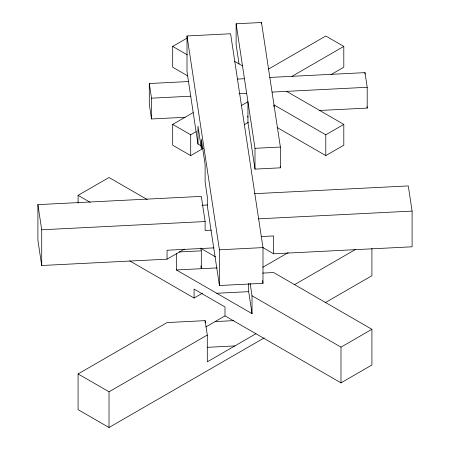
<?xml version="1.0" encoding="UTF-8"?>
<svg xmlns="http://www.w3.org/2000/svg" width="450" height="450" viewBox="0 0 450 450"><rect width="100%" height="100%" fill="white"/><g stroke="black" fill="none" stroke-linecap="round" stroke-linejoin="round"><path stroke-width="0.67" d="M187.903 75.988L172.693 67.207L172.693 46.412L187.701 37.744M203.462 148.236L190.704 155.599L172.693 145.204L172.693 124.403L193.174 112.579M268.554 69.058L325.794 36.011L343.806 46.412L343.806 67.207L331.048 74.576M78.086 203.062L78.086 195.356L109.013 177.502L147.139 199.513M172.693 124.403L190.704 134.803L196.183 131.636M241.245 105.621L247.944 101.756L247.944 122.552L254.998 169.11L280.373 167.828L280.373 147.032L261.501 22.5L236.126 23.782L236.126 44.578L239.057 63.922M291.999 76.32L343.806 46.412M244.17 124.734L248.422 122.276M273.988 106.971L273.988 104.889L325.794 134.803L343.806 124.403L343.806 145.204L325.794 155.599L277.116 127.496M211.343 230.153L205.121 230.462L205.121 221.535L201.308 196.38L37.901 204.632L37.901 240.345L41.715 265.506L167.046 259.172L184.461 249.12M129.701 260.871L194.068 298.035L202.562 293.136M264.201 337.905L109.013 427.5L78.086 409.641L78.086 373.928L167.046 322.566L205.121 320.642L207.298 335.042L207.298 361.828L255.932 333.748M262.721 267.328L288.202 252.619M205.824 326.964L225 315.894L340.988 382.854L371.914 365.001L371.914 329.287L273.628 272.543L262.547 273.099M78.086 373.928L109.013 391.787L207.298 335.042M294.452 284.726L355.573 249.435M325.058 302.771L371.914 275.715L371.914 248.406M250.149 283.416L252.023 295.779L340.988 347.141L371.914 329.287M201.578 146.121L197.977 144.039L187.009 71.679L187.009 35.966L230.586 33.767L262.991 247.601L262.991 283.32L219.414 285.519L207.298 205.577L207.298 196.644L205.121 182.25L205.121 164.391L201.308 139.236L201.308 148.162L202.697 148.095M185.197 117.276L151.515 118.974L149.293 104.327L149.293 83.526L188.561 81.546M237.538 79.071L244.451 78.722M269.826 77.439L364.984 72.636L367.206 87.283L367.206 108.084L319.522 110.492M149.293 83.526L151.515 98.179L190.811 96.193M239.051 93.758L246.673 93.369M272.048 92.093L367.206 87.283M236.126 23.782L254.998 148.314L280.373 147.032M254.571 193.686L408.285 185.923L412.099 211.084L412.099 246.797L273.628 253.789L262.418 247.32M201.999 205.273L207.529 204.992M37.901 204.632L41.715 229.787L205.121 221.535M258.39 218.846L412.099 211.084M261.163 236.565L273.628 235.935L273.628 253.789M214.009 247.871L167.046 250.245L167.046 259.172M187.009 35.966L219.414 249.806L262.991 247.601M179.139 251.961L201.308 250.841L201.308 268.701L200.891 265.95M176.372 253.474L176.372 269.961L217.282 267.891M216.748 293.271L248.692 291.656L252.023 313.639L176.372 269.961M215.162 321.57L233.826 320.631M207.191 347.327L234.838 345.926M234.681 61.397L242.511 65.919M286.571 91.356L343.806 124.403M172.693 46.412L187.307 54.844M201.015 248.473L215.612 256.905M78.086 195.356L90.219 202.365M367.003 106.751L367.206 108.084M280.164 166.449L280.373 167.828M247.748 116.066L247.944 117.354M262.569 280.564L262.991 283.32M201.308 148.162L197.977 126.18L197.977 144.039M200.891 248.096L201.308 250.841M364.984 72.636L364.984 74.019M340.988 347.141L340.988 382.854M325.794 134.803L325.794 155.599M261.501 22.5L261.501 23.889M254.998 148.314L254.998 169.11M252.023 295.779L252.023 313.639M248.692 283.416L248.692 291.656M225 315.894L225 306.962L194.068 289.108L194.068 298.035M219.414 249.806L219.414 285.519M205.121 320.642L205.121 322.706M190.704 134.803L190.704 155.599M151.515 98.179L151.515 118.974M109.013 391.787L109.013 427.5M41.715 229.787L41.715 265.506"/></g></svg>
